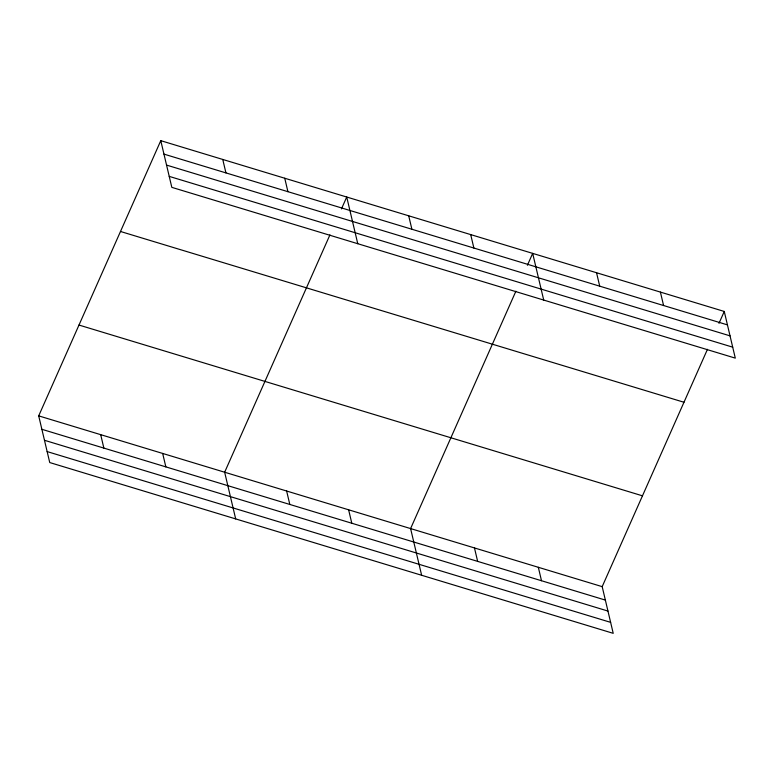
<?xml version="1.0" encoding="UTF-8"?>
<svg xmlns="http://www.w3.org/2000/svg" width="774" height="774" viewBox="0 0 774 774"><rect width="100%" height="100%" fill="white"/><g stroke="black" fill="none" stroke-linecap="round" stroke-linejoin="round"><path stroke-width="1.16" d="M707.475 349.287L602.182 586.644L613.221 633.335L49.739 462.552L38.7 415.87L160.779 140.665L724.261 311.448L735.3 358.13L171.818 187.356L160.779 140.665M329.947 234.861L224.654 472.227L235.683 518.909M341.45 208.912L346.733 197.022L357.762 243.713M515.89 291.218L410.597 528.584L421.637 575.266M527.404 265.269L532.676 253.379L543.716 300.07M718.988 323.339L724.261 311.448M163.953 154.113L727.444 324.887M166.545 165.085L730.037 335.858M169.225 176.385L732.707 347.168M120.492 231.484L683.974 402.257M78.987 325.051L642.468 495.824M38.7 415.87L602.182 586.644M41.883 429.309L605.365 600.092M44.476 440.28L607.958 611.063M47.146 451.59L610.628 622.364M660.406 292.088L663.579 305.537M596.541 272.738L599.715 286.177M470.698 234.59L473.872 248.038M538.327 567.294L541.5 580.732M408.711 215.811L411.894 229.259M474.462 547.934L477.645 561.382M284.745 178.233L287.918 191.681M348.619 509.795L351.793 523.243M222.757 159.454L225.94 172.902M286.632 491.006L289.815 504.454M162.666 453.438L165.849 466.886M100.688 434.649L103.861 448.098"/></g></svg>
